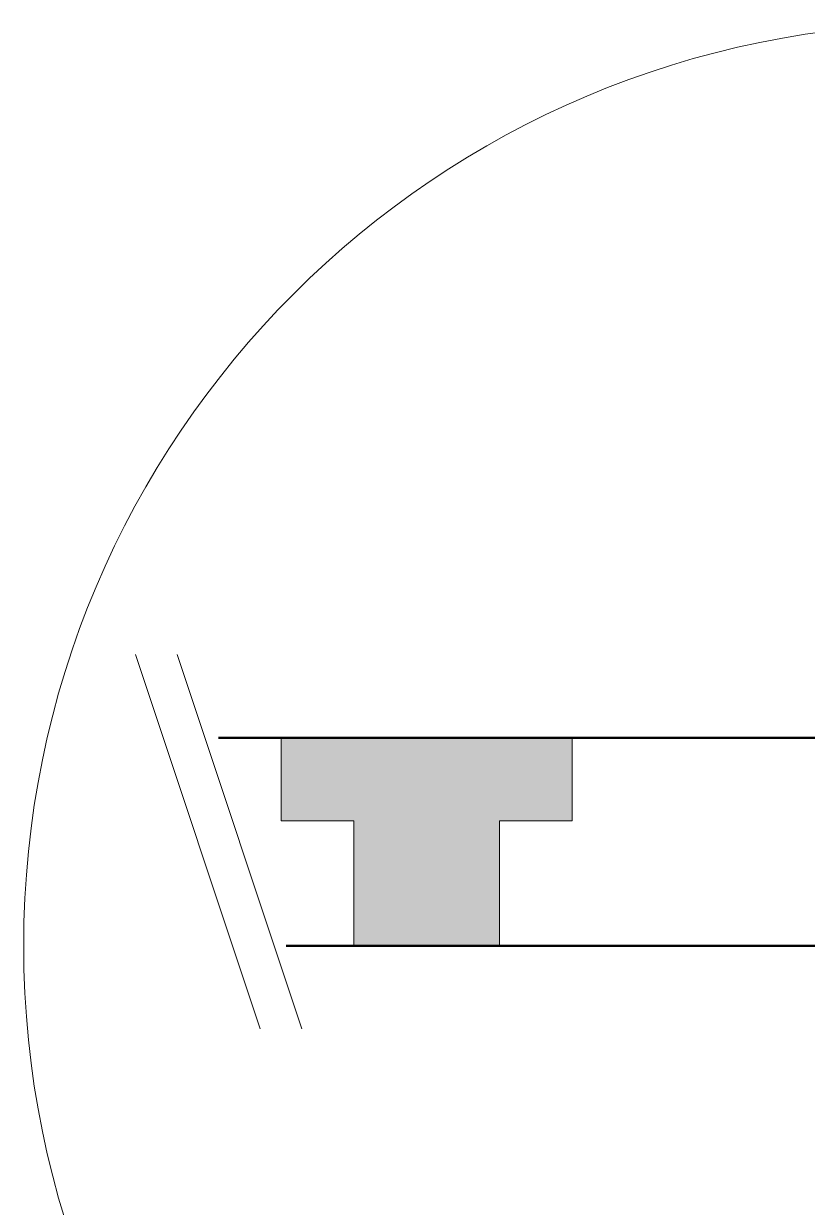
# Model space of a CAD drawing. Header units: millimetres. Extents: x -104 to 89, y -157 to 123.
# Drawn here: x 15.42 to 34.26, y 63.71 to 92.17 of the extents above; entities that cross this region are included whole.
import ezdxf

# ---------------------------------------------------------------- set-up
doc = ezdxf.new("R2010")
doc.units = ezdxf.units.MM
doc.header["$MEASUREMENT"] = 0
for name, color, linetype, lineweight, true_color in [('Board', 18, 'Continuous', 50, 0x000000), ('Board ... BD Dimensions', 18, 'Continuous', 13, 0x000000), ('bore', 18, 'Continuous', 13, 0x000000), ('Box Hatch', 9, 'Continuous', 25, 0xc0c0c0), ('Frame', 18, 'Continuous', 50, 0x000000)]:
    doc.layers.add(name, color=color, linetype=linetype, lineweight=lineweight, true_color=true_color)

msp = doc.modelspace()

# ---------------------------------------------------------------- hatches: boundary and pattern name
at = {"layer": 'Box Hatch'}
msp.add_hatch(color=256, dxfattribs=at).paths.add_polyline_path([(23.358, 70), (26.858, 70), (26.858, 73), (28.608, 73), (28.608, 75), (21.608, 75), (21.608, 73), (23.358, 73)], flags=0)

# ---------------------------------------------------------------- linework, layer by layer
at = {"layer": 'Board'}
for p, q in [((20.108, 75), (21.608, 75)), ((40.608, 75), (28.608, 75)), ((26.858, 70), (21.733, 70)), ((42.358, 70), (26.858, 70))]:
    msp.add_line(p, q, dxfattribs=at)
at = {"layer": 'Board ... BD Dimensions'}
for p, q in [((18.108, 77), (21.108, 68)), ((19.108, 77), (22.108, 68))]:
    msp.add_line(p, q, dxfattribs=at)
msp.add_circle((37.593, 70), 22.174, dxfattribs=at)
at = {"layer": 'bore'}
for p, q in [((21.608, 75), (21.608, 73)), ((28.608, 75), (28.608, 73)), ((21.608, 73), (23.358, 73)), ((23.358, 73), (23.358, 70)), ((26.858, 73), (26.858, 70)), ((26.858, 73), (28.608, 73))]:
    msp.add_line(p, q, dxfattribs=at)
at = {"layer": 'Frame'}
msp.add_line((21.608, 75), (28.608, 75), dxfattribs=at)

doc.saveas('drawing.dxf')
